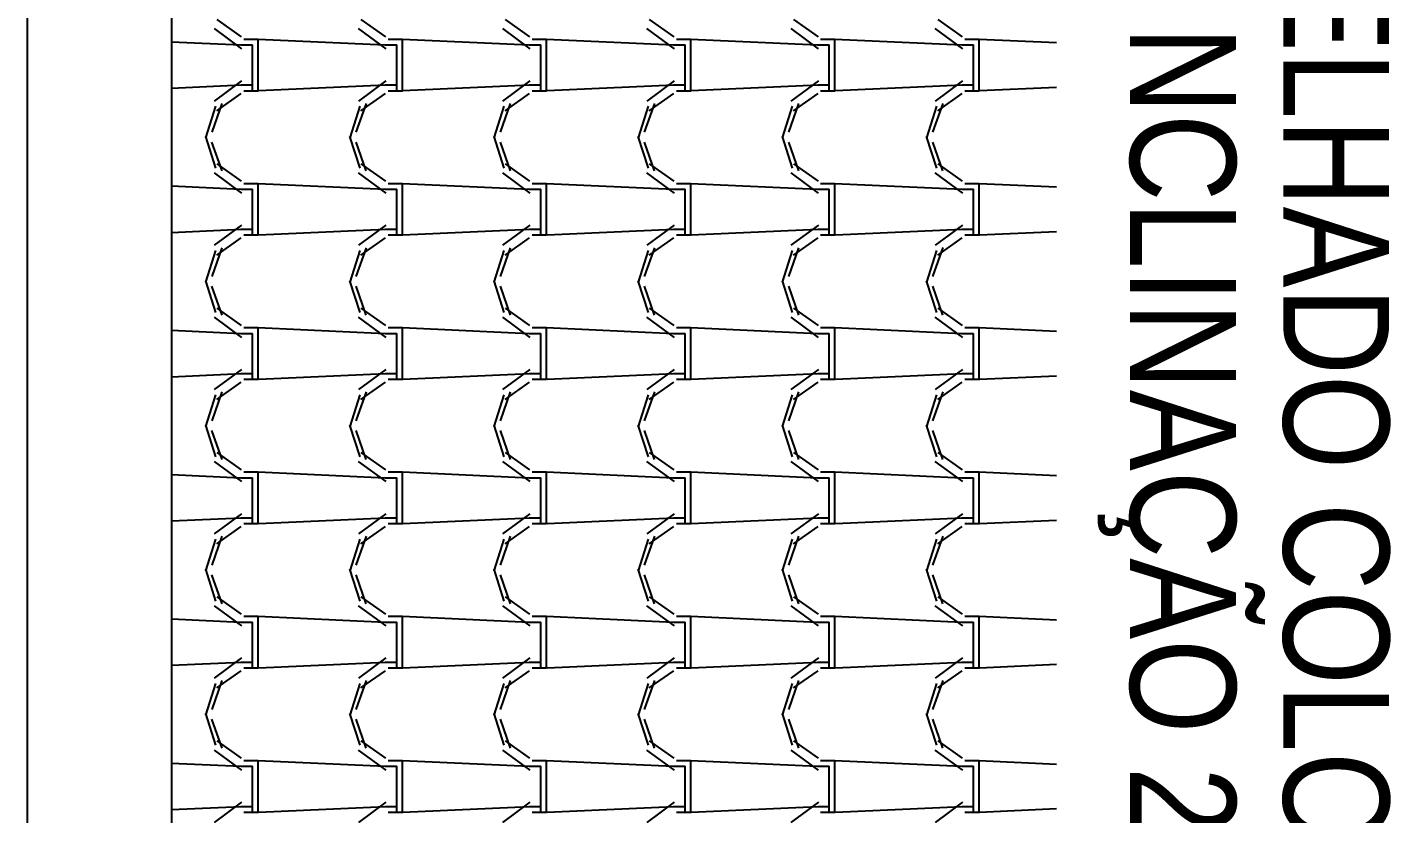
# Model space of a CAD drawing. Header units: millimetres. Extents: x -336 to -33, y -135 to 770.
# Drawn here: x -178.432 to -175.595, y 738.178 to 739.813 of the extents above; entities that cross this region are included whole.
import ezdxf
from ezdxf.enums import TextEntityAlignment as Align

# ---------------------------------------------------------------- set-up
doc = ezdxf.new("R2010")
doc.units = ezdxf.units.MM
doc.header["$LTSCALE"] = 50
doc.header["$MEASUREMENT"] = 0
doc.layers.add('-HIDRO', color=8, linetype='CONTINUOUS')
doc.layers.add('E-txt-g', color=3, linetype='CONTINUOUS')
doc.layers.add('E-Txt-W', color=7, linetype='CONTINUOUS', lineweight=20)
doc.styles.add('F2', font='swissc.ttf')
doc.styles.add('REG60', font='romans.shx', dxfattribs={"width": 0.8, "height": 0.15})
doc.styles.add('REG80', font='romans.shx', dxfattribs={"width": 0.8, "height": 0.2})

# ---------------------------------------------------------------- blocks, each defined once
blk = doc.blocks.new('TXT-AMB75')
at = {"layer": 'E-txt-g', "style": 'REG80', "width": 0.8, "flags": 8}
blk.add_attdef('TXT', text='', height=0.2, dxfattribs=at).set_placement((0.0055, 0.2964), align=Align.CENTER)
at = {"layer": 'E-Txt-W', "style": 'REG60', "width": 0.8, "flags": 8}
blk.add_attdef('TXT', text='', height=0.15, dxfattribs=at).set_placement((0.0055, 0.0271), align=Align.CENTER)

msp = doc.modelspace()

# ---------------------------------------------------------------- linework, layer by layer
at = {"layer": '-HIDRO', "linetype": 'Continuous'}
for p, q in [((-178.4324, 747.2511), (-178.4324, 709.8333)), ((-178.1324, 746.9511), (-178.1324, 724.1333)), ((-178.038, 739.8291), (-177.987, 739.7931)), ((-177.738, 739.8291), (-177.687, 739.7931)), ((-177.438, 739.8291), (-177.387, 739.7931)), ((-177.138, 739.8291), (-177.087, 739.7931)), ((-176.838, 739.8291), (-176.787, 739.7931)), ((-176.538, 739.8291), (-176.487, 739.7931)), ((-178.0436, 739.8103), (-177.9866, 739.7683)), ((-177.7436, 739.8103), (-177.6866, 739.7683)), ((-177.4436, 739.8103), (-177.3866, 739.7683)), ((-177.1436, 739.8103), (-177.0866, 739.7683)), ((-176.8436, 739.8103), (-176.7866, 739.7683)), ((-176.5436, 739.8103), (-176.4866, 739.7683)), ((-177.9878, 739.7758), (-178.1324, 739.7824)), ((-177.9877, 739.7765), (-177.9637, 739.7765)), ((-177.9817, 739.7885), (-177.9517, 739.7885)), ((-177.9637, 739.6925), (-177.9637, 739.7765)), ((-177.6878, 739.7758), (-177.9518, 739.7878)), ((-177.9517, 739.6925), (-177.9517, 739.7885)), ((-177.6877, 739.7765), (-177.6637, 739.7765)), ((-177.6817, 739.7885), (-177.6517, 739.7885)), ((-177.6637, 739.6925), (-177.6637, 739.7765)), ((-177.3878, 739.7758), (-177.6518, 739.7878)), ((-177.6517, 739.6925), (-177.6517, 739.7885)), ((-177.3877, 739.7765), (-177.3637, 739.7765)), ((-177.3817, 739.7885), (-177.3517, 739.7885)), ((-177.3637, 739.6925), (-177.3637, 739.7765)), ((-177.0878, 739.7758), (-177.3518, 739.7878)), ((-177.3517, 739.6925), (-177.3517, 739.7885)), ((-177.0877, 739.7765), (-177.0637, 739.7765)), ((-177.0817, 739.7885), (-177.0517, 739.7885)), ((-177.0637, 739.6925), (-177.0637, 739.7765)), ((-176.7878, 739.7758), (-177.0518, 739.7878)), ((-177.0517, 739.6925), (-177.0517, 739.7885)), ((-176.7877, 739.7765), (-176.7637, 739.7765)), ((-176.7817, 739.7885), (-176.7517, 739.7885)), ((-176.7637, 739.6925), (-176.7637, 739.7765)), ((-176.4878, 739.7758), (-176.7518, 739.7878)), ((-176.7517, 739.6925), (-176.7517, 739.7885)), ((-176.4877, 739.7765), (-176.4637, 739.7765)), ((-176.4817, 739.7885), (-176.4517, 739.7885)), ((-176.4637, 739.6925), (-176.4637, 739.7765)), ((-176.2905, 739.7805), (-176.4518, 739.7878)), ((-176.4517, 739.6925), (-176.4517, 739.7885)), ((-177.9867, 739.6926), (-178.1324, 739.6859)), ((-177.9863, 739.7017), (-178.0433, 739.6597)), ((-177.9637, 739.6925), (-177.9877, 739.6925)), ((-177.9637, 739.6805), (-177.9637, 739.6925)), ((-177.9517, 739.6805), (-177.9517, 739.6925)), ((-177.6867, 739.6926), (-177.9507, 739.6806)), ((-177.6863, 739.7017), (-177.7433, 739.6597)), ((-177.6637, 739.6925), (-177.6877, 739.6925)), ((-177.6637, 739.6805), (-177.6637, 739.6925)), ((-177.6517, 739.6805), (-177.6517, 739.6925)), ((-177.3867, 739.6926), (-177.6507, 739.6806)), ((-177.3863, 739.7017), (-177.4433, 739.6597)), ((-177.3637, 739.6925), (-177.3877, 739.6925)), ((-177.3637, 739.6805), (-177.3637, 739.6925)), ((-177.3517, 739.6805), (-177.3517, 739.6925)), ((-177.0867, 739.6926), (-177.3507, 739.6806)), ((-177.0863, 739.7017), (-177.1433, 739.6597)), ((-177.0637, 739.6925), (-177.0877, 739.6925)), ((-177.0637, 739.6805), (-177.0637, 739.6925)), ((-177.0517, 739.6805), (-177.0517, 739.6925)), ((-176.7867, 739.6926), (-177.0507, 739.6806)), ((-176.7863, 739.7017), (-176.8433, 739.6597)), ((-176.7637, 739.6925), (-176.7877, 739.6925)), ((-176.7637, 739.6805), (-176.7637, 739.6925)), ((-176.7517, 739.6805), (-176.7517, 739.6925)), ((-176.4867, 739.6926), (-176.7507, 739.6806)), ((-176.4863, 739.7017), (-176.5433, 739.6597)), ((-176.4637, 739.6925), (-176.4877, 739.6925)), ((-176.4637, 739.6805), (-176.4637, 739.6925)), ((-176.4517, 739.6805), (-176.4517, 739.6925)), ((-176.2905, 739.6878), (-176.4507, 739.6806)), ((-177.9877, 739.6753), (-178.0387, 739.6393)), ((-177.9517, 739.6805), (-177.9817, 739.6805)), ((-177.6877, 739.6753), (-177.7387, 739.6393)), ((-177.6517, 739.6805), (-177.6817, 739.6805)), ((-177.3877, 739.6753), (-177.4387, 739.6393)), ((-177.3517, 739.6805), (-177.3817, 739.6805)), ((-177.0877, 739.6753), (-177.1387, 739.6393)), ((-177.0517, 739.6805), (-177.0817, 739.6805)), ((-176.7877, 739.6753), (-176.8387, 739.6393)), ((-176.7517, 739.6805), (-176.7817, 739.6805)), ((-176.4877, 739.6753), (-176.5387, 739.6393)), ((-176.4517, 739.6805), (-176.4817, 739.6805)), ((-178.0405, 739.6489), (-178.0615, 739.5829)), ((-178.0275, 739.6548), (-178.0485, 739.5948)), ((-177.7405, 739.6489), (-177.7615, 739.5829)), ((-177.7275, 739.6548), (-177.7485, 739.5948)), ((-177.4405, 739.6489), (-177.4615, 739.5829)), ((-177.4275, 739.6548), (-177.4485, 739.5948)), ((-177.1405, 739.6489), (-177.1615, 739.5829)), ((-177.1275, 739.6548), (-177.1485, 739.5948)), ((-176.8405, 739.6489), (-176.8615, 739.5829)), ((-176.8275, 739.6548), (-176.8485, 739.5948)), ((-176.5405, 739.6489), (-176.5615, 739.5829)), ((-176.5275, 739.6549), (-176.5485, 739.5949)), ((-178.0617, 739.5861), (-178.0407, 739.5201)), ((-178.0487, 739.5745), (-178.0277, 739.5145)), ((-177.7617, 739.5861), (-177.7407, 739.5201)), ((-177.7487, 739.5745), (-177.7277, 739.5145)), ((-177.4617, 739.5861), (-177.4407, 739.5201)), ((-177.4487, 739.5745), (-177.4277, 739.5145)), ((-177.1617, 739.5861), (-177.1407, 739.5201)), ((-177.1487, 739.5745), (-177.1277, 739.5145)), ((-176.8617, 739.5861), (-176.8407, 739.5201)), ((-176.8487, 739.5745), (-176.8277, 739.5145)), ((-176.5617, 739.5861), (-176.5407, 739.5201)), ((-176.5487, 739.5745), (-176.5277, 739.5145)), ((-178.038, 739.5291), (-177.987, 739.4931)), ((-177.738, 739.5291), (-177.687, 739.4931)), ((-177.438, 739.5291), (-177.387, 739.4931)), ((-177.138, 739.5291), (-177.087, 739.4931)), ((-176.838, 739.5291), (-176.787, 739.4931)), ((-176.538, 739.5291), (-176.487, 739.4931)), ((-178.0436, 739.5103), (-177.9866, 739.4683)), ((-177.9817, 739.4885), (-177.9517, 739.4885)), ((-177.6878, 739.4758), (-177.9518, 739.4878)), ((-177.9517, 739.3925), (-177.9517, 739.4885)), ((-177.7436, 739.5103), (-177.6866, 739.4683)), ((-177.6817, 739.4885), (-177.6517, 739.4885)), ((-177.3878, 739.4758), (-177.6518, 739.4878)), ((-177.6517, 739.3925), (-177.6517, 739.4885)), ((-177.4436, 739.5103), (-177.3866, 739.4683)), ((-177.3817, 739.4885), (-177.3517, 739.4885)), ((-177.0878, 739.4758), (-177.3518, 739.4878)), ((-177.3517, 739.3925), (-177.3517, 739.4885)), ((-177.1436, 739.5103), (-177.0866, 739.4683)), ((-177.0817, 739.4885), (-177.0517, 739.4885)), ((-176.7878, 739.4758), (-177.0518, 739.4878)), ((-177.0517, 739.3925), (-177.0517, 739.4885)), ((-176.8436, 739.5103), (-176.7866, 739.4683)), ((-176.7817, 739.4885), (-176.7517, 739.4885)), ((-176.4878, 739.4758), (-176.7518, 739.4878)), ((-176.7517, 739.3925), (-176.7517, 739.4885)), ((-176.5436, 739.5103), (-176.4866, 739.4683)), ((-176.4817, 739.4885), (-176.4517, 739.4885)), ((-176.2905, 739.4805), (-176.4518, 739.4878)), ((-176.4517, 739.3925), (-176.4517, 739.4885)), ((-177.9878, 739.4758), (-178.1324, 739.4824)), ((-177.9877, 739.4765), (-177.9637, 739.4765)), ((-177.9637, 739.3925), (-177.9637, 739.4765)), ((-177.6877, 739.4765), (-177.6637, 739.4765)), ((-177.6637, 739.3925), (-177.6637, 739.4765)), ((-177.3877, 739.4765), (-177.3637, 739.4765)), ((-177.3637, 739.3925), (-177.3637, 739.4765)), ((-177.0877, 739.4765), (-177.0637, 739.4765)), ((-177.0637, 739.3925), (-177.0637, 739.4765)), ((-176.7877, 739.4765), (-176.7637, 739.4765)), ((-176.7637, 739.3925), (-176.7637, 739.4765)), ((-176.4877, 739.4765), (-176.4637, 739.4765)), ((-176.4637, 739.3925), (-176.4637, 739.4765)), ((-177.9863, 739.4017), (-178.0433, 739.3597)), ((-177.6863, 739.4017), (-177.7433, 739.3597)), ((-177.3863, 739.4017), (-177.4433, 739.3597)), ((-177.0863, 739.4017), (-177.1433, 739.3597)), ((-176.7863, 739.4017), (-176.8433, 739.3597)), ((-176.4863, 739.4017), (-176.5433, 739.3597)), ((-177.9867, 739.3926), (-178.1324, 739.3859)), ((-177.9877, 739.3753), (-178.0387, 739.3393)), ((-177.9637, 739.3925), (-177.9877, 739.3925)), ((-177.9517, 739.3805), (-177.9817, 739.3805)), ((-177.9637, 739.3805), (-177.9637, 739.3925)), ((-177.9517, 739.3805), (-177.9517, 739.3925)), ((-177.6867, 739.3926), (-177.9507, 739.3806)), ((-177.6877, 739.3753), (-177.7387, 739.3393)), ((-177.6637, 739.3925), (-177.6877, 739.3925)), ((-177.6517, 739.3805), (-177.6817, 739.3805)), ((-177.6637, 739.3805), (-177.6637, 739.3925)), ((-177.6517, 739.3805), (-177.6517, 739.3925)), ((-177.3867, 739.3926), (-177.6507, 739.3806)), ((-177.3877, 739.3753), (-177.4387, 739.3393)), ((-177.3637, 739.3925), (-177.3877, 739.3925)), ((-177.3517, 739.3805), (-177.3817, 739.3805)), ((-177.3637, 739.3805), (-177.3637, 739.3925)), ((-177.3517, 739.3805), (-177.3517, 739.3925)), ((-177.0867, 739.3926), (-177.3507, 739.3806)), ((-177.0877, 739.3753), (-177.1387, 739.3393)), ((-177.0637, 739.3925), (-177.0877, 739.3925)), ((-177.0517, 739.3805), (-177.0817, 739.3805)), ((-177.0637, 739.3805), (-177.0637, 739.3925)), ((-177.0517, 739.3805), (-177.0517, 739.3925)), ((-176.7867, 739.3926), (-177.0507, 739.3806)), ((-176.7877, 739.3753), (-176.8387, 739.3393)), ((-176.7637, 739.3925), (-176.7877, 739.3925)), ((-176.7517, 739.3805), (-176.7817, 739.3805)), ((-176.7637, 739.3805), (-176.7637, 739.3925)), ((-176.7517, 739.3805), (-176.7517, 739.3925)), ((-176.4867, 739.3926), (-176.7507, 739.3806)), ((-176.4877, 739.3753), (-176.5387, 739.3393)), ((-176.4637, 739.3925), (-176.4877, 739.3925)), ((-176.4517, 739.3805), (-176.4817, 739.3805)), ((-176.4637, 739.3805), (-176.4637, 739.3925)), ((-176.4517, 739.3805), (-176.4517, 739.3925)), ((-176.2905, 739.3878), (-176.4507, 739.3806)), ((-178.0405, 739.3489), (-178.0615, 739.2829)), ((-178.0275, 739.3548), (-178.0485, 739.2948)), ((-177.7405, 739.3489), (-177.7615, 739.2829)), ((-177.7275, 739.3548), (-177.7485, 739.2948)), ((-177.4405, 739.3489), (-177.4615, 739.2829)), ((-177.4275, 739.3548), (-177.4485, 739.2948)), ((-177.1405, 739.3489), (-177.1615, 739.2829)), ((-177.1275, 739.3548), (-177.1485, 739.2948)), ((-176.8405, 739.3489), (-176.8615, 739.2829)), ((-176.8275, 739.3548), (-176.8485, 739.2948)), ((-176.5405, 739.3489), (-176.5615, 739.2829)), ((-176.5275, 739.3549), (-176.5485, 739.2949)), ((-178.0617, 739.2861), (-178.0407, 739.2201)), ((-178.0487, 739.2745), (-178.0277, 739.2145)), ((-177.7617, 739.2861), (-177.7407, 739.2201)), ((-177.7487, 739.2745), (-177.7277, 739.2145)), ((-177.4617, 739.2861), (-177.4407, 739.2201)), ((-177.4487, 739.2745), (-177.4277, 739.2145)), ((-177.1617, 739.2861), (-177.1407, 739.2201)), ((-177.1487, 739.2745), (-177.1277, 739.2145)), ((-176.8617, 739.2861), (-176.8407, 739.2201)), ((-176.8487, 739.2745), (-176.8277, 739.2145)), ((-176.5617, 739.2861), (-176.5407, 739.2201)), ((-176.5487, 739.2745), (-176.5277, 739.2145)), ((-178.0436, 739.2103), (-177.9866, 739.1683)), ((-178.038, 739.2291), (-177.987, 739.1931)), ((-177.7436, 739.2103), (-177.6866, 739.1683)), ((-177.738, 739.2291), (-177.687, 739.1931)), ((-177.4436, 739.2103), (-177.3866, 739.1683)), ((-177.438, 739.2291), (-177.387, 739.1931)), ((-177.1436, 739.2103), (-177.0866, 739.1683)), ((-177.138, 739.2291), (-177.087, 739.1931)), ((-176.8436, 739.2103), (-176.7866, 739.1683)), ((-176.838, 739.2291), (-176.787, 739.1931)), ((-176.5436, 739.2103), (-176.4866, 739.1683)), ((-176.538, 739.2291), (-176.487, 739.1931)), ((-177.9878, 739.1758), (-178.1324, 739.1824)), ((-177.9877, 739.1765), (-177.9637, 739.1765)), ((-177.9817, 739.1885), (-177.9517, 739.1885)), ((-177.9637, 739.0925), (-177.9637, 739.1765)), ((-177.6878, 739.1758), (-177.9518, 739.1878)), ((-177.9517, 739.0925), (-177.9517, 739.1885)), ((-177.6877, 739.1765), (-177.6637, 739.1765)), ((-177.6817, 739.1885), (-177.6517, 739.1885)), ((-177.6637, 739.0925), (-177.6637, 739.1765)), ((-177.3878, 739.1758), (-177.6518, 739.1878)), ((-177.6517, 739.0925), (-177.6517, 739.1885)), ((-177.3877, 739.1765), (-177.3637, 739.1765)), ((-177.3817, 739.1885), (-177.3517, 739.1885)), ((-177.3637, 739.0925), (-177.3637, 739.1765)), ((-177.0878, 739.1758), (-177.3518, 739.1878)), ((-177.3517, 739.0925), (-177.3517, 739.1885)), ((-177.0877, 739.1765), (-177.0637, 739.1765)), ((-177.0817, 739.1885), (-177.0517, 739.1885)), ((-177.0637, 739.0925), (-177.0637, 739.1765)), ((-176.7878, 739.1758), (-177.0518, 739.1878)), ((-177.0517, 739.0925), (-177.0517, 739.1885)), ((-176.7877, 739.1765), (-176.7637, 739.1765)), ((-176.7817, 739.1885), (-176.7517, 739.1885)), ((-176.7637, 739.0925), (-176.7637, 739.1765)), ((-176.4878, 739.1758), (-176.7518, 739.1878)), ((-176.7517, 739.0925), (-176.7517, 739.1885)), ((-176.4877, 739.1765), (-176.4637, 739.1765)), ((-176.4817, 739.1885), (-176.4517, 739.1885)), ((-176.4637, 739.0925), (-176.4637, 739.1765)), ((-176.2905, 739.1805), (-176.4518, 739.1878)), ((-176.4517, 739.0925), (-176.4517, 739.1885)), ((-177.9867, 739.0925), (-178.1324, 739.0859)), ((-177.9863, 739.1017), (-178.0433, 739.0597)), ((-177.9637, 739.0925), (-177.9877, 739.0925)), ((-177.9637, 739.0805), (-177.9637, 739.0925)), ((-177.9517, 739.0805), (-177.9517, 739.0925)), ((-177.6867, 739.0925), (-177.9507, 739.0805)), ((-177.6863, 739.1017), (-177.7433, 739.0597)), ((-177.6637, 739.0925), (-177.6877, 739.0925)), ((-177.6637, 739.0805), (-177.6637, 739.0925)), ((-177.6517, 739.0805), (-177.6517, 739.0925)), ((-177.3867, 739.0925), (-177.6507, 739.0805)), ((-177.3863, 739.1017), (-177.4433, 739.0597)), ((-177.3637, 739.0925), (-177.3877, 739.0925)), ((-177.3637, 739.0805), (-177.3637, 739.0925)), ((-177.3517, 739.0805), (-177.3517, 739.0925)), ((-177.0867, 739.0925), (-177.3507, 739.0805)), ((-177.0863, 739.1017), (-177.1433, 739.0597)), ((-177.0637, 739.0925), (-177.0877, 739.0925)), ((-177.0637, 739.0805), (-177.0637, 739.0925)), ((-177.0517, 739.0805), (-177.0517, 739.0925)), ((-176.7867, 739.0925), (-177.0507, 739.0805)), ((-176.7863, 739.1017), (-176.8433, 739.0597)), ((-176.7637, 739.0925), (-176.7877, 739.0925)), ((-176.7637, 739.0805), (-176.7637, 739.0925)), ((-176.7517, 739.0805), (-176.7517, 739.0925)), ((-176.4867, 739.0925), (-176.7507, 739.0805)), ((-176.4863, 739.1017), (-176.5433, 739.0597)), ((-176.4637, 739.0925), (-176.4877, 739.0925)), ((-176.4637, 739.0805), (-176.4637, 739.0925)), ((-176.4517, 739.0805), (-176.4517, 739.0925)), ((-177.9877, 739.0753), (-178.0387, 739.0393)), ((-177.9517, 739.0805), (-177.9817, 739.0805)), ((-177.6877, 739.0753), (-177.7387, 739.0393)), ((-177.6517, 739.0805), (-177.6817, 739.0805)), ((-177.3877, 739.0753), (-177.4387, 739.0393)), ((-177.3517, 739.0805), (-177.3817, 739.0805)), ((-177.0877, 739.0753), (-177.1387, 739.0393)), ((-177.0517, 739.0805), (-177.0817, 739.0805)), ((-176.7877, 739.0753), (-176.8387, 739.0393)), ((-176.7517, 739.0805), (-176.7817, 739.0805)), ((-176.4877, 739.0753), (-176.5387, 739.0393)), ((-176.4517, 739.0805), (-176.4817, 739.0805)), ((-176.2905, 739.0878), (-176.4507, 739.0805)), ((-178.0405, 739.0489), (-178.0615, 738.9829)), ((-178.0275, 739.0548), (-178.0485, 738.9948)), ((-177.7405, 739.0489), (-177.7615, 738.9829)), ((-177.7275, 739.0548), (-177.7485, 738.9948)), ((-177.4405, 739.0489), (-177.4615, 738.9829)), ((-177.4275, 739.0548), (-177.4485, 738.9948)), ((-177.1405, 739.0489), (-177.1615, 738.9829)), ((-177.1275, 739.0548), (-177.1485, 738.9948)), ((-176.8405, 739.0489), (-176.8615, 738.9829)), ((-176.8275, 739.0549), (-176.8485, 738.9949)), ((-176.5405, 739.0489), (-176.5615, 738.9829)), ((-176.5275, 739.0549), (-176.5485, 738.9949)), ((-178.0617, 738.9861), (-178.0407, 738.9201)), ((-177.7617, 738.9861), (-177.7407, 738.9201)), ((-177.4617, 738.9861), (-177.4407, 738.9201)), ((-177.1617, 738.9861), (-177.1407, 738.9201)), ((-176.8617, 738.9861), (-176.8407, 738.9201)), ((-176.5617, 738.9861), (-176.5407, 738.9201)), ((-178.0487, 738.9745), (-178.0277, 738.9145)), ((-177.7487, 738.9745), (-177.7277, 738.9145)), ((-177.4487, 738.9745), (-177.4277, 738.9145)), ((-177.1487, 738.9745), (-177.1277, 738.9145)), ((-176.8487, 738.9745), (-176.8277, 738.9145)), ((-176.5487, 738.9745), (-176.5277, 738.9145)), ((-178.038, 738.9291), (-177.987, 738.8931)), ((-177.738, 738.9291), (-177.687, 738.8931)), ((-177.438, 738.9291), (-177.387, 738.8931)), ((-177.138, 738.9291), (-177.087, 738.8931)), ((-176.838, 738.9291), (-176.787, 738.8931)), ((-176.538, 738.9291), (-176.487, 738.8931)), ((-178.0436, 738.9103), (-177.9866, 738.8683)), ((-177.7436, 738.9103), (-177.6866, 738.8683)), ((-177.4436, 738.9103), (-177.3866, 738.8683)), ((-177.1436, 738.9103), (-177.0866, 738.8683)), ((-176.8436, 738.9103), (-176.7866, 738.8683)), ((-176.5436, 738.9103), (-176.4866, 738.8683)), ((-177.9878, 738.8758), (-178.1324, 738.8824)), ((-177.9877, 738.8765), (-177.9637, 738.8765)), ((-177.9817, 738.8885), (-177.9517, 738.8885)), ((-177.9637, 738.7925), (-177.9637, 738.8765)), ((-177.6878, 738.8758), (-177.9518, 738.8878)), ((-177.9517, 738.7925), (-177.9517, 738.8885)), ((-177.6877, 738.8765), (-177.6637, 738.8765)), ((-177.6817, 738.8885), (-177.6517, 738.8885)), ((-177.6637, 738.7925), (-177.6637, 738.8765)), ((-177.3878, 738.8758), (-177.6518, 738.8878)), ((-177.6517, 738.7925), (-177.6517, 738.8885)), ((-177.3877, 738.8765), (-177.3637, 738.8765)), ((-177.3817, 738.8885), (-177.3517, 738.8885)), ((-177.3637, 738.7925), (-177.3637, 738.8765)), ((-177.0878, 738.8758), (-177.3518, 738.8878)), ((-177.3517, 738.7925), (-177.3517, 738.8885)), ((-177.0877, 738.8765), (-177.0637, 738.8765)), ((-177.0817, 738.8885), (-177.0517, 738.8885)), ((-177.0637, 738.7925), (-177.0637, 738.8765)), ((-176.7878, 738.8758), (-177.0518, 738.8878)), ((-177.0517, 738.7925), (-177.0517, 738.8885)), ((-176.7877, 738.8765), (-176.7637, 738.8765)), ((-176.7817, 738.8885), (-176.7517, 738.8885)), ((-176.7637, 738.7925), (-176.7637, 738.8765)), ((-176.4878, 738.8758), (-176.7518, 738.8878)), ((-176.7517, 738.7925), (-176.7517, 738.8885)), ((-176.4877, 738.8765), (-176.4637, 738.8765)), ((-176.4817, 738.8885), (-176.4517, 738.8885)), ((-176.4637, 738.7925), (-176.4637, 738.8765)), ((-176.2905, 738.8805), (-176.4518, 738.8878)), ((-176.4517, 738.7925), (-176.4517, 738.8885)), ((-177.9867, 738.7925), (-178.1324, 738.7859)), ((-177.9863, 738.8017), (-178.0433, 738.7597)), ((-177.9637, 738.7925), (-177.9877, 738.7925)), ((-177.9517, 738.7805), (-177.9817, 738.7805)), ((-177.9637, 738.7805), (-177.9637, 738.7925)), ((-177.9517, 738.7805), (-177.9517, 738.7925)), ((-177.6867, 738.7925), (-177.9507, 738.7805)), ((-177.6863, 738.8017), (-177.7433, 738.7597)), ((-177.6637, 738.7925), (-177.6877, 738.7925)), ((-177.6517, 738.7805), (-177.6817, 738.7805)), ((-177.6637, 738.7805), (-177.6637, 738.7925)), ((-177.6517, 738.7805), (-177.6517, 738.7925)), ((-177.3867, 738.7925), (-177.6507, 738.7805)), ((-177.3863, 738.8017), (-177.4433, 738.7597)), ((-177.3637, 738.7925), (-177.3877, 738.7925)), ((-177.3517, 738.7805), (-177.3817, 738.7805)), ((-177.3637, 738.7805), (-177.3637, 738.7925)), ((-177.3517, 738.7805), (-177.3517, 738.7925)), ((-177.0867, 738.7925), (-177.3507, 738.7805)), ((-177.0863, 738.8017), (-177.1433, 738.7597)), ((-177.0637, 738.7925), (-177.0877, 738.7925)), ((-177.0517, 738.7805), (-177.0817, 738.7805)), ((-177.0637, 738.7805), (-177.0637, 738.7925)), ((-177.0517, 738.7805), (-177.0517, 738.7925)), ((-176.7867, 738.7925), (-177.0507, 738.7805)), ((-176.7863, 738.8017), (-176.8433, 738.7597)), ((-176.7637, 738.7925), (-176.7877, 738.7925)), ((-176.7517, 738.7805), (-176.7817, 738.7805)), ((-176.7637, 738.7805), (-176.7637, 738.7925)), ((-176.7517, 738.7805), (-176.7517, 738.7925)), ((-176.4867, 738.7925), (-176.7507, 738.7805)), ((-176.4863, 738.8017), (-176.5433, 738.7597)), ((-176.4637, 738.7925), (-176.4877, 738.7925)), ((-176.4517, 738.7805), (-176.4817, 738.7805)), ((-176.4637, 738.7805), (-176.4637, 738.7925)), ((-176.4517, 738.7805), (-176.4517, 738.7925)), ((-176.2905, 738.7878), (-176.4507, 738.7805)), ((-178.0405, 738.7489), (-178.0615, 738.6829)), ((-178.0275, 738.7548), (-178.0485, 738.6948)), ((-177.9877, 738.7753), (-178.0387, 738.7393)), ((-177.7405, 738.7489), (-177.7615, 738.6829)), ((-177.7275, 738.7548), (-177.7485, 738.6948)), ((-177.6877, 738.7753), (-177.7387, 738.7393)), ((-177.4405, 738.7489), (-177.4615, 738.6829)), ((-177.4275, 738.7548), (-177.4485, 738.6948)), ((-177.3877, 738.7753), (-177.4387, 738.7393)), ((-177.1405, 738.7489), (-177.1615, 738.6829)), ((-177.1275, 738.7548), (-177.1485, 738.6948)), ((-177.0877, 738.7753), (-177.1387, 738.7393)), ((-176.8405, 738.7489), (-176.8615, 738.6829)), ((-176.8275, 738.7549), (-176.8485, 738.6949)), ((-176.7877, 738.7753), (-176.8387, 738.7393)), ((-176.5405, 738.7489), (-176.5615, 738.6829)), ((-176.5275, 738.7549), (-176.5485, 738.6949)), ((-176.4877, 738.7753), (-176.5387, 738.7393)), ((-178.0617, 738.6861), (-178.0407, 738.6201)), ((-178.0487, 738.6745), (-178.0277, 738.6145)), ((-177.7617, 738.6861), (-177.7407, 738.6201)), ((-177.7487, 738.6745), (-177.7277, 738.6145)), ((-177.4617, 738.6861), (-177.4407, 738.6201)), ((-177.4487, 738.6745), (-177.4277, 738.6145)), ((-177.1617, 738.6861), (-177.1407, 738.6201)), ((-177.1487, 738.6745), (-177.1277, 738.6145)), ((-176.8617, 738.6861), (-176.8407, 738.6201)), ((-176.8487, 738.6745), (-176.8277, 738.6145)), ((-176.5617, 738.6861), (-176.5407, 738.6201)), ((-176.5487, 738.6745), (-176.5277, 738.6145)), ((-178.0436, 738.6103), (-177.9866, 738.5683)), ((-178.038, 738.6291), (-177.987, 738.5931)), ((-177.7436, 738.6103), (-177.6866, 738.5683)), ((-177.738, 738.6291), (-177.687, 738.5931)), ((-177.4436, 738.6103), (-177.3866, 738.5683)), ((-177.438, 738.6291), (-177.387, 738.5931)), ((-177.1436, 738.6103), (-177.0866, 738.5683)), ((-177.138, 738.6291), (-177.087, 738.5931)), ((-176.8436, 738.6103), (-176.7866, 738.5683)), ((-176.838, 738.6291), (-176.787, 738.5931)), ((-176.5436, 738.6103), (-176.4866, 738.5683)), ((-176.538, 738.6291), (-176.487, 738.5931)), ((-177.9878, 738.5758), (-178.1324, 738.5824)), ((-177.9817, 738.5885), (-177.9517, 738.5885)), ((-177.6878, 738.5758), (-177.9518, 738.5878)), ((-177.9517, 738.4925), (-177.9517, 738.5885)), ((-177.6817, 738.5885), (-177.6517, 738.5885)), ((-177.3878, 738.5758), (-177.6518, 738.5878)), ((-177.6517, 738.4925), (-177.6517, 738.5885)), ((-177.3817, 738.5885), (-177.3517, 738.5885)), ((-177.0878, 738.5758), (-177.3518, 738.5878)), ((-177.3517, 738.4925), (-177.3517, 738.5885)), ((-177.0817, 738.5885), (-177.0517, 738.5885)), ((-176.7878, 738.5758), (-177.0518, 738.5878)), ((-177.0517, 738.4925), (-177.0517, 738.5885)), ((-176.7817, 738.5885), (-176.7517, 738.5885)), ((-176.4878, 738.5758), (-176.7518, 738.5878)), ((-176.7517, 738.4925), (-176.7517, 738.5885)), ((-176.4817, 738.5885), (-176.4517, 738.5885)), ((-176.2905, 738.5805), (-176.4518, 738.5878)), ((-176.4517, 738.4925), (-176.4517, 738.5885)), ((-177.9877, 738.5765), (-177.9637, 738.5765)), ((-177.9637, 738.4925), (-177.9637, 738.5765)), ((-177.6877, 738.5765), (-177.6637, 738.5765)), ((-177.6637, 738.4925), (-177.6637, 738.5765)), ((-177.3877, 738.5765), (-177.3637, 738.5765)), ((-177.3637, 738.4925), (-177.3637, 738.5765)), ((-177.0877, 738.5765), (-177.0637, 738.5765)), ((-177.0637, 738.4925), (-177.0637, 738.5765)), ((-176.7877, 738.5765), (-176.7637, 738.5765)), ((-176.7637, 738.4925), (-176.7637, 738.5765)), ((-176.4877, 738.5765), (-176.4637, 738.5765)), ((-176.4637, 738.4925), (-176.4637, 738.5765)), ((-177.9867, 738.4925), (-178.1324, 738.4859)), ((-177.9863, 738.5017), (-178.0433, 738.4597)), ((-177.9637, 738.4925), (-177.9877, 738.4925)), ((-177.9637, 738.4805), (-177.9637, 738.4925)), ((-177.9517, 738.4805), (-177.9517, 738.4925)), ((-177.6867, 738.4925), (-177.9507, 738.4805)), ((-177.6863, 738.5017), (-177.7433, 738.4597)), ((-177.6637, 738.4925), (-177.6877, 738.4925)), ((-177.6637, 738.4805), (-177.6637, 738.4925)), ((-177.6517, 738.4805), (-177.6517, 738.4925)), ((-177.3867, 738.4925), (-177.6507, 738.4805)), ((-177.3863, 738.5017), (-177.4433, 738.4597)), ((-177.3637, 738.4925), (-177.3877, 738.4925)), ((-177.3637, 738.4805), (-177.3637, 738.4925)), ((-177.3517, 738.4805), (-177.3517, 738.4925)), ((-177.0867, 738.4925), (-177.3507, 738.4805)), ((-177.0863, 738.5017), (-177.1433, 738.4597)), ((-177.0637, 738.4925), (-177.0877, 738.4925)), ((-177.0637, 738.4805), (-177.0637, 738.4925)), ((-177.0517, 738.4805), (-177.0517, 738.4925)), ((-176.7867, 738.4925), (-177.0507, 738.4805)), ((-176.7863, 738.5017), (-176.8433, 738.4597)), ((-176.7637, 738.4925), (-176.7877, 738.4925)), ((-176.7637, 738.4805), (-176.7637, 738.4925)), ((-176.7517, 738.4805), (-176.7517, 738.4925)), ((-176.4867, 738.4925), (-176.7507, 738.4805)), ((-176.4863, 738.5017), (-176.5433, 738.4597)), ((-176.4637, 738.4925), (-176.4877, 738.4925)), ((-176.4637, 738.4805), (-176.4637, 738.4925)), ((-176.4517, 738.4805), (-176.4517, 738.4925)), ((-177.9877, 738.4753), (-178.0387, 738.4393)), ((-177.9517, 738.4805), (-177.9817, 738.4805)), ((-177.6877, 738.4753), (-177.7387, 738.4393)), ((-177.6517, 738.4805), (-177.6817, 738.4805)), ((-177.3877, 738.4753), (-177.4387, 738.4393)), ((-177.3517, 738.4805), (-177.3817, 738.4805)), ((-177.0877, 738.4753), (-177.1387, 738.4393)), ((-177.0517, 738.4805), (-177.0817, 738.4805)), ((-176.7877, 738.4753), (-176.8387, 738.4393)), ((-176.7517, 738.4805), (-176.7817, 738.4805)), ((-176.4877, 738.4753), (-176.5387, 738.4393)), ((-176.4517, 738.4805), (-176.4817, 738.4805)), ((-176.2905, 738.4878), (-176.4507, 738.4805)), ((-178.0405, 738.4489), (-178.0615, 738.3829)), ((-178.0275, 738.4548), (-178.0485, 738.3948)), ((-177.7405, 738.4489), (-177.7615, 738.3829)), ((-177.7275, 738.4548), (-177.7485, 738.3948)), ((-177.4405, 738.4489), (-177.4615, 738.3829)), ((-177.4275, 738.4548), (-177.4485, 738.3948)), ((-177.1405, 738.4489), (-177.1615, 738.3829)), ((-177.1275, 738.4548), (-177.1485, 738.3948)), ((-176.8405, 738.4489), (-176.8615, 738.3829)), ((-176.8275, 738.4549), (-176.8485, 738.3949)), ((-176.5405, 738.4489), (-176.5615, 738.3829)), ((-176.5275, 738.4549), (-176.5485, 738.3949)), ((-178.0617, 738.3861), (-178.0407, 738.3201)), ((-177.7617, 738.3861), (-177.7407, 738.3201)), ((-177.4617, 738.3861), (-177.4407, 738.3201)), ((-177.1617, 738.3861), (-177.1407, 738.3201)), ((-176.8617, 738.3861), (-176.8407, 738.3201)), ((-176.5617, 738.3861), (-176.5407, 738.3201)), ((-178.0487, 738.3745), (-178.0277, 738.3145)), ((-177.7487, 738.3745), (-177.7277, 738.3145)), ((-177.4487, 738.3745), (-177.4277, 738.3145)), ((-177.1487, 738.3745), (-177.1277, 738.3145)), ((-176.8487, 738.3745), (-176.8277, 738.3145)), ((-176.5487, 738.3745), (-176.5277, 738.3145)), ((-178.038, 738.3291), (-177.987, 738.2931)), ((-177.738, 738.3291), (-177.687, 738.2931)), ((-177.438, 738.3291), (-177.387, 738.2931)), ((-177.138, 738.3291), (-177.087, 738.2931)), ((-176.838, 738.3291), (-176.787, 738.2931)), ((-176.538, 738.3291), (-176.487, 738.2931)), ((-178.0436, 738.3103), (-177.9866, 738.2683)), ((-177.7436, 738.3103), (-177.6866, 738.2683)), ((-177.4436, 738.3103), (-177.3866, 738.2683)), ((-177.1436, 738.3103), (-177.0866, 738.2683)), ((-176.8436, 738.3103), (-176.7866, 738.2683)), ((-176.5436, 738.3103), (-176.4866, 738.2683)), ((-177.9878, 738.2758), (-178.1324, 738.2824)), ((-177.9877, 738.2765), (-177.9637, 738.2765)), ((-177.9817, 738.2885), (-177.9517, 738.2885)), ((-177.9637, 738.1925), (-177.9637, 738.2765)), ((-177.6878, 738.2758), (-177.9518, 738.2878)), ((-177.9517, 738.1925), (-177.9517, 738.2885)), ((-177.6877, 738.2765), (-177.6637, 738.2765)), ((-177.6817, 738.2885), (-177.6517, 738.2885)), ((-177.6637, 738.1925), (-177.6637, 738.2765)), ((-177.3878, 738.2758), (-177.6518, 738.2878)), ((-177.6517, 738.1925), (-177.6517, 738.2885)), ((-177.3877, 738.2765), (-177.3637, 738.2765)), ((-177.3817, 738.2885), (-177.3517, 738.2885)), ((-177.3637, 738.1925), (-177.3637, 738.2765)), ((-177.0878, 738.2758), (-177.3518, 738.2878)), ((-177.3517, 738.1925), (-177.3517, 738.2885)), ((-177.0877, 738.2765), (-177.0637, 738.2765)), ((-177.0817, 738.2885), (-177.0517, 738.2885)), ((-177.0637, 738.1925), (-177.0637, 738.2765)), ((-176.7878, 738.2758), (-177.0518, 738.2878)), ((-177.0517, 738.1925), (-177.0517, 738.2885)), ((-176.7877, 738.2765), (-176.7637, 738.2765)), ((-176.7817, 738.2885), (-176.7517, 738.2885)), ((-176.7637, 738.1925), (-176.7637, 738.2765)), ((-176.4878, 738.2758), (-176.7518, 738.2878)), ((-176.7517, 738.1925), (-176.7517, 738.2885)), ((-176.4877, 738.2765), (-176.4637, 738.2765)), ((-176.4817, 738.2885), (-176.4517, 738.2885)), ((-176.4637, 738.1925), (-176.4637, 738.2765)), ((-176.2905, 738.2805), (-176.4518, 738.2878)), ((-176.4517, 738.1925), (-176.4517, 738.2885)), ((-177.9867, 738.1925), (-178.1324, 738.1859)), ((-177.9863, 738.2017), (-178.0433, 738.1597)), ((-177.9637, 738.1925), (-177.9877, 738.1925)), ((-177.9517, 738.1805), (-177.9817, 738.1805)), ((-177.9637, 738.1805), (-177.9637, 738.1925)), ((-177.9517, 738.1805), (-177.9517, 738.1925)), ((-177.6867, 738.1925), (-177.9507, 738.1805)), ((-177.6863, 738.2017), (-177.7433, 738.1597)), ((-177.6637, 738.1925), (-177.6877, 738.1925)), ((-177.6517, 738.1805), (-177.6817, 738.1805)), ((-177.6637, 738.1805), (-177.6637, 738.1925)), ((-177.6517, 738.1805), (-177.6517, 738.1925)), ((-177.3867, 738.1925), (-177.6507, 738.1805)), ((-177.3863, 738.2017), (-177.4433, 738.1597)), ((-177.3637, 738.1925), (-177.3877, 738.1925)), ((-177.3517, 738.1805), (-177.3817, 738.1805)), ((-177.3637, 738.1805), (-177.3637, 738.1925)), ((-177.3517, 738.1805), (-177.3517, 738.1925)), ((-177.0867, 738.1925), (-177.3507, 738.1805)), ((-177.0863, 738.2017), (-177.1433, 738.1597)), ((-177.0637, 738.1925), (-177.0877, 738.1925)), ((-177.0517, 738.1805), (-177.0817, 738.1805)), ((-177.0637, 738.1805), (-177.0637, 738.1925)), ((-177.0517, 738.1805), (-177.0517, 738.1925)), ((-176.7867, 738.1925), (-177.0507, 738.1805)), ((-176.7863, 738.2017), (-176.8433, 738.1597)), ((-176.7637, 738.1925), (-176.7877, 738.1925)), ((-176.7517, 738.1805), (-176.7817, 738.1805)), ((-176.7637, 738.1805), (-176.7637, 738.1925)), ((-176.7517, 738.1805), (-176.7517, 738.1925)), ((-176.4867, 738.1925), (-176.7507, 738.1805)), ((-176.4863, 738.2017), (-176.5433, 738.1597)), ((-176.4637, 738.1925), (-176.4877, 738.1925)), ((-176.4517, 738.1805), (-176.4817, 738.1805)), ((-176.4637, 738.1805), (-176.4637, 738.1925)), ((-176.4517, 738.1805), (-176.4517, 738.1925)), ((-176.2905, 738.1878), (-176.4507, 738.1805))]:
    msp.add_line(p, q, dxfattribs=at)

# ---------------------------------------------------------------- block references
at = {"layer": '-HIDRO'}
ref = msp.add_blockref('TXT-AMB75', (-176.2508, 738.8121), dxfattribs=dict(at, xscale=-1.458, yscale=1.458, zscale=1.458, rotation=270))
ref.add_attrib('TXT', 'TELHADO COLONIAL', dxfattribs={"layer": 'E-txt-g', "color": 2, "height": 0.22, "rotation": 270, "style": 'F2'}).set_placement((-175.8186, 738.8169), align=Align.CENTER)
ref.add_attrib('TXT', 'INCLINAÇÃO 25%', dxfattribs={"layer": 'E-Txt-W', "height": 0.22, "rotation": 270, "style": 'F2'}).set_placement((-176.1375, 738.8277), align=Align.CENTER)

doc.saveas('drawing.dxf')
